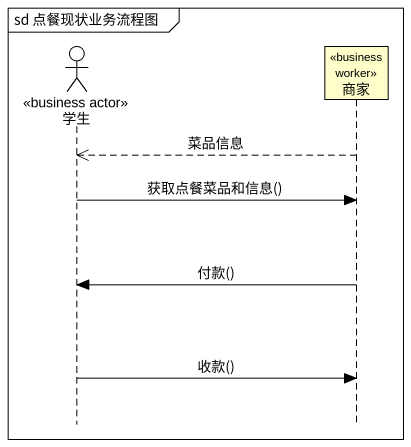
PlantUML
@startuml
mainframe sd 点餐现状业务流程图
hide footbox
actor 学生 <<business actor>>
participant 商家 <<business worker>>

商家 -->> 学生 : 菜品信息
学生 -> 商家 : 获取点餐菜品和信息()
商家 -> 学生 : 付款()
学生 -> 商家 : 收款()
@enduml
